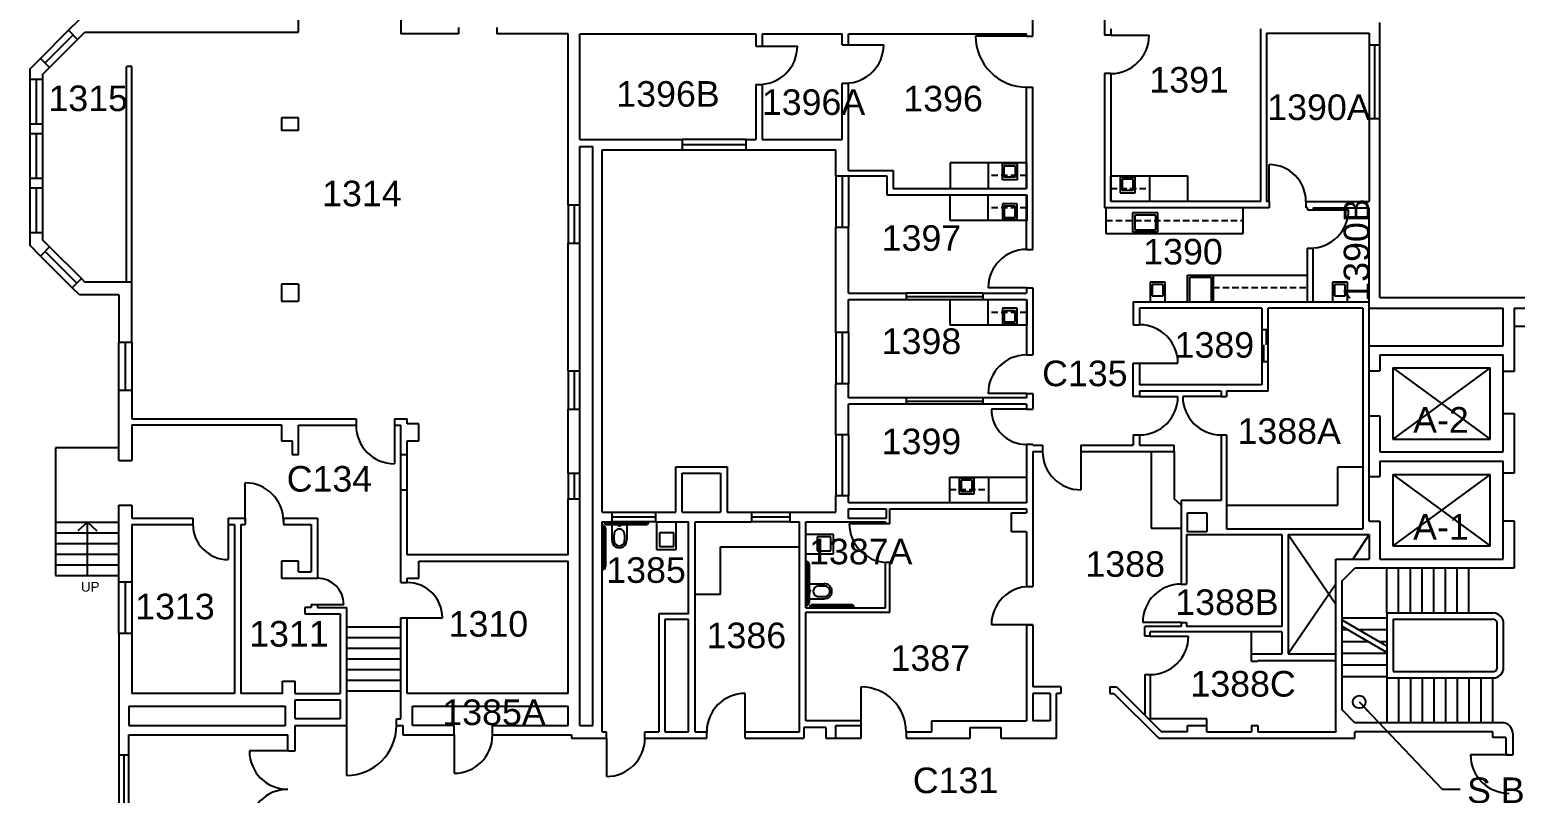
# Model space of a CAD drawing. Header units: inches. Extents: x -84 to 5907, y -479 to 3000.
# Drawn here: x -84 to 1310, y 443 to 1160 of the extents above; entities that cross this region are included whole.
import ezdxf

# ---------------------------------------------------------------- set-up
doc = ezdxf.new("R2010")
doc.units = ezdxf.units.IN
doc.header["$LTSCALE"] = 48
doc.header["$MEASUREMENT"] = 0
doc.linetypes.add('HIDDEN2', pattern=[0.1875, 0.125, -0.0625])
doc.layers.get('0').update_dxf_attribs({"linetype": 'CONTINUOUS'})
for name, color, linetype in [('A-ANNO-RNUM', 4, 'CONTINUOUS'), ('A-ANNO-TEXT', 4, 'CONTINUOUS'), ('A-ANNO-TEXT-STAIR', 4, 'CONTINUOUS'), ('A-DOOR', 2, 'CONTINUOUS'), ('A-FLOR-CASE', 3, 'CONTINUOUS'), ('A-FLOR-CASE-UPPR', 3, 'HIDDEN2'), ('A-FLOR-EVTR', 2, 'CONTINUOUS'), ('A-FLOR-PFIX', 2, 'CONTINUOUS'), ('A-FLOR-STRS', 2, 'CONTINUOUS'), ('A-GLAZ', 2, 'CONTINUOUS'), ('A-GLAZ-SILL', 1, 'CONTINUOUS'), ('A-SHAFT', 8, 'CONTINUOUS'), ('A-WALL-FULL', 6, 'CONTINUOUS')]:
    doc.layers.add(name, color=color, linetype=linetype)
doc.styles.add('ARIAL', font='arial.ttf')
doc.styles.get("Standard").update_dxf_attribs({"font": 'SIMPLEX'})
doc.dimstyles.new('DIM1-4', dxfattribs={"dimscale": 48, "dimtxt": 0.09375, "dimasz": 0.125, "dimexe": 0.125, "dimexo": 0.09375, "dimgap": 0.046875, "dimtad": 1, "dimdec": 4, "dimzin": 7, "dimdsep": 46, "dimlunit": 4, "dimtxsty": 'Standard', "dimblk": 'TICK', "dimcen": 2.25, "dimdle": 1.5, "dimadec": 0, "dimazin": 0, "dimtfac": 1, "dimtdec": 4, "dimtix": 1, "dimtofl": 0, "dimtmove": 2, "dimatfit": 3, "dimldrblk": 'TICK', "dimfxl": 1, "dimtolj": 1, "dimtzin": 0, "dimarcsym": 0})

# ---------------------------------------------------------------- blocks, each defined once
blk = doc.blocks.new('TICK')
at = {"linetype": 'Continuous'}
blk.add_line((0.99, 0), (-0.99, 0), dxfattribs=at)
at = {"color": 11}
blk.add_line((-0.22, -0.22), (0.22, 0.22), dxfattribs=at)

msp = doc.modelspace()

# ---------------------------------------------------------------- linework, layer by layer
at = {"layer": 'A-ANNO-TEXT'}
for p, q in [((-29.6, 697.6), (-38.6, 689.6)), ((-29.6, 697.6), (-20.6, 689.6)), ((-29.6, 647.6), (-29.6, 697.6)), ((1189.4, 581.5), (1147.4, 605.8)), ((1189.4, 575.5), (1147.4, 599.8))]:
    msp.add_line(p, q, dxfattribs=at)
at = {"layer": 'A-DOOR'}
for p, q in [((600.4, 1144.4), (636.4, 1144.4)), ((681.4, 1145.6), (717.4, 1145.6)), ((851.4, 1153.8), (803.6, 1153.8)), ((930.4, 1154.6), (966.4, 1154.6)), ((1078.9, 998.6), (1078.9, 1033.3)), ((1117.5, 990.8), (1153.5, 990.8)), ((851.4, 917.6), (815.4, 917.6)), ((957.4, 846.9), (993.4, 846.9)), ((851.4, 818.6), (815.4, 818.6)), ((957.4, 815.6), (993.4, 815.6)), ((1033.9, 815.6), (997.9, 815.6)), ((851.4, 803.6), (818.4, 803.6)), ((258.4, 788.6), (258.4, 752.6)), ((902.4, 764.1), (902.4, 728.1)), ((118.4, 698.6), (118.4, 734.6)), ((102.4, 695.6), (102.4, 662.6)), ((721.1, 696.1), (685.1, 696.1)), ((186.4, 620.6), (210.9, 620.6)), ((270.4, 608.1), (303.4, 608.1)), ((854.4, 601.4), (818.4, 601.4)), ((996.4, 603.7), (960.4, 603.7)), ((967.3, 590.7), (1003.3, 590.7)), ((587.4, 501.1), (587.4, 537.1)), ((696.4, 501.1), (696.4, 543.1)), ((213.4, 507.1), (213.4, 460.1)), ((314.4, 498.1), (314.4, 462.1)), ((457.4, 495.1), (457.4, 459.1)), ((158.4, 483.1), (122.4, 483.1)), ((1304.1, 479.6), (1267.9, 479.6))]:
    msp.add_line(p, q, dxfattribs=at)
for centre, radius, start, end in [((600.4, 1144.4), 36, 270, 0), ((681.4, 1145.6), 36, 270, 0), ((851.6, 1153.8), 48, 180, 270.2267), ((930.4, 1154.6), 36, 270, 0), ((1078.9, 998.6), 34.6, 0, 90), ((1117.5, 990.8), 36, 270, 0), ((851.4, 917.6), 36, 90, 180), ((957.4, 846.9), 36, 0, 90), ((851.4, 818.6), 36, 90, 180), ((957.4, 815.6), 36, 270, 0), ((1033.9, 815.6), 36, 180, 270), ((851.4, 803.6), 33, 180, 270), ((258.4, 788.6), 36, 180, 270), ((902.4, 764.1), 36, 180, 270), ((118.4, 698.6), 36, 0, 90), ((102.4, 695.6), 33, 180, 270), ((721.5, 696.3), 36.4, 180.2483, 266.2378), ((186.4, 620.6), 24.5, 0, 90), ((270.4, 608.1), 33, 0, 90), ((854.4, 601.4), 36, 90, 180), ((996.4, 603.7), 36, 90, 180), ((967.3, 590.7), 36, 270, 0), ((587.4, 501.1), 36, 90, 180), ((696.4, 501.1), 42, 0, 90), ((213.4, 507.1), 47, 270, 0), ((314.4, 498.1), 36, 270, 0), ((457.4, 495.1), 36, 270, 0), ((158.4, 483.1), 36, 180, 270), ((1304.1, 479.6), 36.3, 180, 270), ((158.4, 411.1), 36, 90, 180)]:
    msp.add_arc(centre, radius, start, end, dxfattribs=at)
at = {"layer": 'A-FLOR-CASE'}
for p, q in [((851.5, 1034.8), (779.6, 1034.8)), ((779.6, 1034.8), (779.6, 1010.7)), ((815.4, 1034.8), (815.4, 1010.7)), ((930.4, 1022.6), (1002.4, 1022.6)), ((966.6, 1022.6), (966.6, 998.6)), ((1002.4, 1022.6), (1002.4, 998.6)), ((779.6, 980.6), (779.6, 1004.7)), ((815.4, 980.6), (815.4, 1004.7)), ((925.9, 992.6), (925.9, 968.6)), ((1054.5, 968.6), (1054.5, 992.5)), ((851.5, 980.6), (779.6, 980.6)), ((925.9, 968.6), (1054.5, 968.6)), ((1002.4, 929.6), (1114.8, 929.6)), ((1002.4, 904.6), (1002.4, 929.6)), ((1004.4, 927.6), (1024.4, 927.6)), ((1004.4, 904.6), (1004.4, 927.6)), ((1024.4, 927.6), (1024.4, 904.6)), ((1026.4, 929.6), (1026.4, 904.6)), ((779.6, 882.6), (779.6, 906.7)), ((815.4, 882.6), (815.4, 906.7)), ((851.5, 882.6), (779.6, 882.6)), ((1308.9, 881.6), (1344.4, 881.6)), ((968.4, 764.1), (968.4, 692.1)), ((989.7, 764.1), (989.7, 719.6)), ((779.4, 740.1), (851.4, 740.1)), ((779.4, 716.1), (779.4, 740.1)), ((815.6, 740.1), (815.6, 716)), ((1143.4, 749.6), (1166.9, 749.6)), ((1143.4, 713.6), (1143.4, 749.6)), ((996.4, 713.6), (989.7, 719.6)), ((1038.9, 713.6), (1143.4, 713.6)), ((968.4, 692.1), (996.4, 692.1)), ((564.4, 630.3), (564.4, 674.6)), ((564.4, 674.6), (638.4, 674.6)), ((540.3, 630.3), (564.4, 630.3))]:
    msp.add_line(p, q, dxfattribs=at)
at = {"layer": 'A-FLOR-CASE-UPPR'}
for p, q in [((851.5, 1023), (815.4, 1023)), ((930.4, 1010.8), (966.6, 1010.8)), ((851.5, 992.5), (815.4, 992.5)), ((926.1, 980.8), (1054.5, 980.8)), ((1026.4, 917.9), (1114.7, 917.9)), ((851.5, 894.4), (815.4, 894.4)), ((779.4, 728.3), (815.6, 728.3))]:
    msp.add_line(p, q, dxfattribs=at)
at = {"layer": 'A-FLOR-EVTR'}
for p, q in [((1286.4, 842.6), (1194.9, 775.6)), ((1194.9, 842.6), (1286.4, 775.6)), ((1194.9, 842.6), (1194.9, 775.6)), ((1194.9, 842.6), (1286.4, 842.6)), ((1286.4, 775.6), (1286.4, 842.6)), ((1194.9, 775.6), (1286.4, 775.6)), ((1194.9, 742.6), (1286.4, 742.6)), ((1194.9, 742.6), (1194.9, 675.6)), ((1194.9, 742.6), (1286.4, 675.6)), ((1286.4, 742.6), (1194.9, 675.6)), ((1286.4, 675.6), (1286.4, 742.6)), ((1194.9, 675.6), (1286.4, 675.6))]:
    msp.add_line(p, q, dxfattribs=at)
at = {"layer": 'A-FLOR-PFIX'}
for p, q in [((828.7, 1018.9), (828.7, 1033.9)), ((842.7, 1033.9), (828.7, 1033.9)), ((830.5, 1021.4), (830.5, 1031.9)), ((830.5, 1031.9), (840.7, 1031.9)), ((840.7, 1031.9), (840.7, 1021.4)), ((842.7, 1033.9), (842.7, 1018.9)), ((851.5, 1010.8), (851.5, 1034.8)), ((842.7, 1018.9), (828.7, 1018.9)), ((840.7, 1021.4), (830.5, 1021.4)), ((930.4, 998.6), (930.4, 1022.6)), ((939.2, 1021.7), (939.2, 1006.7)), ((939.2, 1021.7), (953.2, 1021.7)), ((941.2, 1019.6), (941.2, 1009.1)), ((951.4, 1019.6), (941.2, 1019.6)), ((951.4, 1009.1), (951.4, 1019.6)), ((953.2, 1006.7), (953.2, 1021.7)), ((851.5, 1004.7), (851.5, 980.6)), ((939.2, 1006.7), (953.2, 1006.7)), ((941.2, 1009.1), (951.4, 1009.1)), ((828.7, 996.5), (828.7, 981.6)), ((842.7, 996.5), (828.7, 996.5)), ((830.5, 994.1), (830.5, 983.6)), ((840.7, 994.1), (830.5, 994.1)), ((840.7, 983.6), (840.7, 994.1)), ((842.7, 981.6), (842.7, 996.5)), ((842.7, 981.6), (828.7, 981.6)), ((830.5, 983.6), (840.7, 983.6)), ((974.5, 987.9), (950.8, 987.9)), ((950.8, 987.9), (950.8, 970.1)), ((952.8, 985.9), (952.8, 972.1)), ((972.5, 985.9), (952.8, 985.9)), ((972.5, 972.1), (972.5, 985.9)), ((974.5, 970.1), (974.5, 987.9)), ((950.8, 970.1), (974.5, 970.1)), ((952.8, 972.1), (972.5, 972.1)), ((981.4, 923), (967.4, 923)), ((967.4, 923), (967.4, 904.6)), ((979.4, 920.6), (969.2, 920.6)), ((969.2, 920.6), (969.2, 910.1)), ((979.4, 910.1), (979.4, 920.6)), ((981.4, 904.6), (981.4, 923)), ((1152.4, 923), (1138.4, 923)), ((1138.4, 923), (1138.4, 904.6)), ((1150.4, 920.6), (1140.2, 920.6)), ((1140.2, 920.6), (1140.2, 910.1)), ((1150.4, 910.1), (1150.4, 920.6)), ((1152.4, 904.6), (1152.4, 923)), ((851.5, 906.6), (851.5, 882.6)), ((969.2, 910.1), (979.4, 910.1)), ((1140.2, 910.1), (1150.4, 910.1)), ((828.7, 898.5), (828.7, 883.5)), ((842.7, 898.5), (828.7, 898.5)), ((830.5, 896.1), (830.5, 885.6)), ((840.7, 896.1), (830.5, 896.1)), ((840.7, 885.6), (840.7, 896.1)), ((842.7, 883.5), (842.7, 898.5)), ((842.7, 883.5), (828.7, 883.5)), ((830.5, 885.6), (840.7, 885.6)), ((788.3, 739.2), (788.3, 724.2)), ((788.3, 739.2), (802.3, 739.2)), ((802.3, 724.2), (802.3, 739.2)), ((851.4, 740.1), (851.4, 716)), ((790.2, 737.1), (790.2, 726.6)), ((800.4, 737.1), (790.2, 737.1)), ((790.2, 726.6), (800.4, 726.6)), ((800.4, 726.6), (800.4, 737.1)), ((788.3, 724.2), (802.3, 724.2)), ((462.4, 698.1), (462.4, 681.1)), ((476.3, 698.1), (476.3, 681.1)), ((504.4, 697.5), (504.4, 672.1)), ((522.7, 672.1), (522.7, 697.8)), ((454.9, 692.3), (454.9, 656.1)), ((456.4, 692.3), (456.4, 656.1)), ((494.6, 696.7), (458.4, 696.7)), ((494.6, 695.2), (458.4, 695.2)), ((464.4, 685.9), (464.4, 680.7)), ((474.3, 685.9), (474.3, 680.7)), ((520.6, 687.6), (507.1, 687.6)), ((507.1, 687.6), (507.1, 674.8)), ((520.6, 674.8), (520.6, 687.6)), ((670.4, 686.2), (644.7, 686.2)), ((654.9, 684.1), (654.9, 670.7)), ((667.7, 684.1), (654.9, 684.1)), ((667.7, 670.7), (667.7, 684.1)), ((670.4, 668), (670.4, 686.2)), ((504.4, 672.1), (522.7, 672.1)), ((507.1, 674.8), (520.6, 674.8)), ((654.9, 670.7), (667.7, 670.7)), ((645, 668), (670.4, 668)), ((645.9, 658.6), (645.9, 622.4)), ((647.4, 658.6), (647.4, 622.4)), ((644.4, 639.9), (661.4, 639.9)), ((656.6, 637.9), (661.8, 637.9)), ((656.6, 627.9), (661.8, 627.9)), ((644.4, 625.9), (661.4, 625.9)), ((650.3, 620.4), (686.5, 620.4)), ((650.3, 618.9), (686.5, 618.9))]:
    msp.add_line(p, q, dxfattribs=at)
for centre in [(469.5, 695.3), (647.2, 633)]:
    msp.add_circle(centre, 1.22, dxfattribs=at)
for centre, radius, start, end in [((458.3, 698.2), 2.99, 179.8968, 273.439), ((458.3, 698.2), 1.49, 179.8968, 273.439), ((494.1, 698.2), 2.99, 271.1468, 0.0115), ((494.1, 698.2), 1.49, 271.1468, 0.0115), ((453.4, 691.8), 2.99, 1.1468, 90.0115), ((453.4, 691.8), 1.49, 1.1468, 90.0115), ((469.4, 686.2), 4.98, 90, 183.5412), ((469.4, 686.2), 4.98, 356.4588, 90), ((469.4, 680.6), 6.98, 176.4588, 3.5412), ((469.4, 680.6), 4.98, 176.4588, 3.5412), ((453.4, 656), 2.99, 269.8968, 3.439), ((453.4, 656), 1.49, 269.8968, 3.439), ((644.4, 658.2), 2.99, 1.1468, 90.0115), ((644.4, 658.2), 1.49, 1.1468, 90.0115), ((656.3, 632.9), 4.98, 86.4588, 273.5412), ((661.9, 632.9), 6.98, 0, 93.5412), ((661.9, 632.9), 6.98, 266.4588, 360), ((661.9, 632.9), 4.98, 0, 93.5412), ((661.9, 632.9), 4.98, 266.4588, 360), ((644.4, 622.4), 2.99, 269.8968, 3.439), ((644.4, 622.4), 1.49, 269.8968, 3.439), ((650.8, 617.4), 2.99, 91.1468, 180.0115), ((650.8, 617.4), 1.49, 91.1468, 180.0115), ((686.6, 617.4), 2.99, 359.8968, 93.439), ((686.6, 617.4), 1.49, 359.8968, 93.439)]:
    msp.add_arc(centre, radius, start, end, dxfattribs=at)
at = {"layer": 'A-FLOR-STRS'}
for p, q in [((-59.6, 767.6), (-59.6, 647.6)), ((0, 767.6), (-59.6, 767.6)), ((-59.6, 697.6), (0, 697.6)), ((-59.6, 687.6), (0, 687.6)), ((-59.6, 677.6), (0, 677.6)), ((-59.6, 667.6), (0, 667.6)), ((-59.6, 657.6), (0, 657.6)), ((-59.6, 647.6), (0, 647.6)), ((1189.4, 612.6), (1189.4, 654.6)), ((1200.4, 612.6), (1200.4, 654.6)), ((1211.4, 612.6), (1211.4, 654.6)), ((1222.4, 612.6), (1222.4, 654.6)), ((1233.4, 612.6), (1233.4, 654.6)), ((1244.4, 612.6), (1244.4, 654.6)), ((1255.4, 612.6), (1255.4, 654.6)), ((1266.4, 612.6), (1266.4, 654.6)), ((213.4, 599.6), (264.4, 599.6)), ((1189.4, 607.6), (1147.4, 607.6)), ((213.4, 589.6), (264.4, 589.6)), ((1152.8, 596.6), (1147.4, 596.6)), ((1171.9, 585.6), (1147.4, 585.6)), ((1189.4, 596.6), (1163.2, 596.6)), ((1189.4, 585.6), (1182.3, 585.6)), ((213.4, 579.6), (264.4, 579.6)), ((1189.4, 574.6), (1147.4, 574.6)), ((213.4, 569.6), (264.4, 569.6)), ((213.4, 559.6), (264.4, 559.6)), ((1189.4, 563.6), (1147.4, 563.6)), ((213.4, 549.6), (264.4, 549.6)), ((1189.4, 552.6), (1147.4, 552.6)), ((1189.4, 551.6), (1189.4, 509.6)), ((1200.4, 551.6), (1200.4, 509.6)), ((1211.4, 551.6), (1211.4, 509.6)), ((1222.4, 551.6), (1222.4, 509.6)), ((1233.4, 551.6), (1233.4, 509.6)), ((1244.4, 551.6), (1244.4, 509.6)), ((1255.4, 551.6), (1255.4, 509.6)), ((1266.4, 551.6), (1266.4, 509.6)), ((1277.4, 551.6), (1277.4, 509.6)), ((1288.4, 551.6), (1288.4, 509.6)), ((213.4, 539.6), (264.4, 539.6))]:
    msp.add_line(p, q, dxfattribs=at)
at = {"layer": 'A-GLAZ'}
for p, q in [((-42.9, 1154.9), (-69.3, 1128.6)), ((1177.9, 1145.6), (1177.9, 1076.6)), ((-77.7, 1113.1), (-77.7, 1071.1)), ((-77.7, 1062.1), (-77.7, 1020.1)), ((528.4, 1051.9), (588.4, 1051.9)), ((678.4, 1022.6), (678.4, 974.6)), ((-77.7, 1011.1), (-77.7, 969.1)), ((426.9, 995.6), (426.9, 959.6)), ((-69.2, 951.7), (-39.4, 921.9)), ((738.4, 909.6), (810.4, 909.6)), ((1076.2, 878.5), (1076.2, 864)), ((6, 866.6), (6, 821.6)), ((678.4, 875.6), (678.4, 827.6)), ((1074.1, 848.6), (1074.1, 864)), ((426.9, 839.6), (426.9, 803.6)), ((738.4, 811.4), (810.4, 811.4)), ((678.4, 779.6), (678.4, 722.6)), ((426.9, 743.6), (426.9, 719.6)), ((462.4, 702.6), (503.4, 702.6)), ((593.4, 702.6), (629.4, 702.6)), ((6, 641.6), (6, 593.6)), ((4.5, 479), (4.5, 407))]:
    msp.add_line(p, q, dxfattribs=at)
at = {"layer": 'A-GLAZ-SILL'}
for p, q in [((-73.5, 1132.8), (-47.2, 1159.2)), ((-38.7, 1150.7), (-65, 1124.4)), ((1172.9, 1145.6), (1172.9, 1076.6)), ((1182.9, 1076.6), (1182.9, 1145.6)), ((-83.7, 1113.1), (-83.7, 1071.1)), ((-71.7, 1113.1), (-71.7, 1071.1)), ((-83.7, 1062.1), (-83.7, 1020.1)), ((-71.7, 1062.1), (-71.7, 1020.1)), ((588.4, 1056.6), (528.4, 1056.6)), ((528.4, 1047.1), (588.4, 1047.1)), ((672.4, 1022.6), (672.4, 974.6)), ((684.4, 1022.6), (684.4, 974.6)), ((-83.7, 1011.1), (-83.7, 969.1)), ((-71.7, 1011.1), (-71.7, 969.1)), ((421.4, 995.6), (421.4, 959.6)), ((432.4, 959.6), (432.4, 995.6)), ((-65, 955.9), (-35.2, 926.2)), ((-73.4, 947.4), (-43.7, 917.7)), ((810.4, 912.6), (738.4, 912.6)), ((738.4, 906.6), (810.4, 906.6)), ((1072.1, 878.5), (1072.1, 848.6)), ((1078.1, 848.6), (1078.1, 878.5)), ((0, 821.6), (0, 866.6)), ((12, 866.6), (12, 821.6)), ((672.4, 875.6), (672.4, 827.6)), ((684.4, 875.6), (684.4, 827.6)), ((421.4, 839.6), (421.4, 803.6)), ((432.4, 803.6), (432.4, 839.6)), ((810.4, 814.4), (738.4, 814.4)), ((810.4, 808.4), (738.4, 808.4)), ((672.4, 779.6), (672.4, 722.6)), ((684.4, 779.6), (684.4, 722.6)), ((421.4, 743.6), (421.4, 719.6)), ((432.4, 719.6), (432.4, 743.6)), ((462.4, 707.1), (503.4, 707.1)), ((503.4, 698.1), (462.4, 698.1)), ((593.4, 707.1), (629.4, 707.1)), ((629.4, 698.1), (593.4, 698.1)), ((0, 593.6), (0, 641.6)), ((12, 641.6), (12, 593.6)), ((0, 479), (0, 407)), ((9, 479), (9, 407))]:
    msp.add_line(p, q, dxfattribs=at)
at = {"layer": 'A-SHAFT'}
for p, q in [((1096.9, 686.1), (1141.4, 620.8)), ((1172.9, 686.1), (1157.3, 663.1)), ((1141.4, 639.7), (1096.9, 574.1))]:
    msp.add_line(p, q, dxfattribs=at)
at = {"layer": 'A-WALL-FULL'}
for p, q in [((168.4, 1157.3), (168.4, 1210.3)), ((857.4, 1153.8), (857.4, 1184.8)), ((264.4, 1175.1), (264.4, 1155.8)), ((924.4, 1172.6), (924.4, 1154.6)), ((-47.2, 1159.2), (-37, 1169.3)), ((-47.2, 1159.2), (-38.7, 1150.7)), ((-38.7, 1150.7), (-32, 1157.3)), ((-32, 1157.3), (168.4, 1157.3)), ((318.4, 1161.8), (318.4, 1155.8)), ((354.4, 1161.8), (354.4, 1155.8)), ((930.4, 1160.6), (930.4, 1154.6)), ((1071.3, 998.6), (1071.3, 1160.6)), ((1076.4, 1156.6), (1076.4, 998.6)), ((1076.4, 1156.6), (1172.9, 1156.6)), ((1172.9, 1156.6), (1172.9, 1145.6)), ((1182.9, 1145.6), (1182.9, 1166.6)), ((318.4, 1155.8), (264.4, 1155.8)), ((421.4, 1155.8), (354.4, 1155.8)), ((421.4, 995.6), (421.4, 1155.8)), ((432.4, 1056.6), (432.4, 1155.8)), ((432.4, 1155.8), (597.4, 1155.8)), ((597.4, 1155.8), (597.4, 1144.4)), ((597.4, 1144.4), (603.4, 1144.4)), ((603.4, 1155.8), (603.4, 1144.4)), ((603.4, 1155.8), (678.4, 1155.8)), ((678.4, 1145.6), (678.4, 1155.8)), ((678.4, 1145.6), (684.4, 1145.6)), ((684.4, 1145.6), (684.4, 1155.8)), ((684.4, 1155.8), (851.4, 1155.8)), ((851.4, 1153.8), (851.4, 1155.8)), ((851.4, 1153.8), (857.4, 1153.8)), ((930.4, 1154.6), (924.4, 1154.6)), ((1172.9, 1145.6), (1182.9, 1145.6)), ((-83.7, 1122.7), (-73.5, 1132.8)), ((-73.5, 1132.8), (-65, 1124.4)), ((-83.7, 1122.7), (-83.7, 1113.1)), ((-71.7, 1117.7), (-65, 1124.4)), ((-71.7, 1117.7), (-71.7, 1113.1)), ((7, 923), (7, 1125.1)), ((12, 1125.1), (7.4, 1125.1)), ((12, 866.6), (12, 1125.1)), ((924.4, 1118.6), (924.4, 992.6)), ((930.4, 1118.6), (924.4, 1118.6)), ((930.4, 1118.6), (930.4, 998.6)), ((-71.7, 1113.1), (-83.7, 1113.1)), ((597.4, 1108.4), (603.4, 1108.4)), ((597.4, 1108.4), (597.4, 1056.6)), ((603.4, 1108.4), (603.4, 1056.6)), ((678.4, 1109.6), (684.4, 1109.6)), ((678.4, 1056.6), (678.4, 1109.6)), ((684.4, 1027.8), (684.4, 1109.6)), ((851.4, 1010.7), (851.4, 1105.8)), ((851.4, 1105.8), (857.4, 1105.8)), ((857.4, 953.6), (857.4, 1105.8)), ((152.4, 1077.1), (152.4, 1065.1)), ((168.4, 1077.1), (152.4, 1077.1)), ((168.4, 1065.1), (168.4, 1077.1)), ((1172.9, 1076.6), (1172.9, 998.6)), ((1172.9, 1076.6), (1182.9, 1076.6)), ((1182.9, 908.6), (1182.9, 1076.6)), ((-83.7, 1071.1), (-83.7, 1062.1)), ((-71.7, 1071.1), (-83.7, 1071.1)), ((-71.7, 1062.1), (-83.7, 1062.1)), ((-71.7, 1071.1), (-71.7, 1062.1)), ((168.4, 1065.1), (152.4, 1065.1)), ((432.4, 1056.6), (528.4, 1056.6)), ((432.4, 995.6), (432.4, 1050.1)), ((432.4, 1050.1), (444.4, 1050.1)), ((444.4, 507.1), (444.4, 1050.1)), ((453.4, 707.1), (453.4, 1047.1)), ((453.4, 1047.1), (528.4, 1047.1)), ((528.4, 1056.6), (528.4, 1047.1)), ((588.4, 1056.6), (597.4, 1056.6)), ((588.4, 1047.1), (588.4, 1056.6)), ((588.4, 1047.1), (672.4, 1047.1)), ((603.4, 1056.6), (678.4, 1056.6)), ((672.4, 1022.6), (672.4, 1047.1)), ((-83.7, 1020.1), (-83.7, 1011.1)), ((-71.7, 1020.1), (-83.7, 1020.1)), ((-71.7, 1020.1), (-71.7, 1011.1)), ((672.4, 1022.6), (684.4, 1022.6)), ((684.4, 1027.8), (726.4, 1027.8)), ((684.4, 1022.8), (720.4, 1022.8)), ((720.4, 1022.8), (720.4, 1004.7)), ((726.4, 1027.8), (726.4, 1010.7)), ((-71.7, 1011.1), (-83.7, 1011.1)), ((720.4, 1004.7), (851.4, 1004.7)), ((726.4, 1010.7), (851.4, 1010.7)), ((851.4, 953.6), (851.4, 1004.7)), ((421.4, 995.6), (432.4, 995.6)), ((1044.2, 992.6), (924.4, 992.6)), ((1071.3, 998.6), (930.4, 998.6)), ((1078.9, 992.6), (1044.3, 992.6)), ((1078.9, 998.6), (1076.4, 998.6)), ((1078.9, 998.6), (1078.9, 992.6)), ((1113.5, 998.6), (1172.9, 998.6)), ((1113.5, 998.6), (1113.5, 992.6)), ((1114.8, 992.6), (1113.6, 992.6)), ((1114.8, 992.6), (1114.8, 990.8)), ((1114.8, 990.8), (1120.2, 990.8)), ((1120.2, 992.6), (1172.9, 992.6)), ((1120.2, 992.6), (1120.2, 990.8)), ((1172.9, 698.6), (1172.9, 992.6)), ((-83.7, 969.1), (-83.7, 957.7)), ((-71.7, 969.1), (-83.7, 969.1)), ((-71.6, 969.1), (-71.6, 962.6)), ((-65, 955.9), (-71.6, 962.6)), ((672.4, 875.6), (672.4, 974.6)), ((672.4, 974.6), (684.4, 974.6)), ((684.4, 912.6), (684.4, 974.6)), ((-73.4, 947.4), (-83.6, 957.6)), ((-65, 955.9), (-73.4, 947.4)), ((421.4, 839.6), (421.4, 959.6)), ((421.4, 959.6), (432.4, 959.6)), ((432.4, 839.6), (432.4, 959.6)), ((851.4, 953.6), (857.4, 953.6)), ((1114.7, 954.8), (1120.3, 954.8)), ((1114.7, 954.8), (1114.7, 904.6)), ((1120.3, 904.6), (1120.3, 954.8)), ((-35.2, 926.2), (-43.7, 917.7)), ((-32, 923), (-35.2, 926.2)), ((12, 923), (-32, 923)), ((152.4, 921.1), (152.4, 905.1)), ((168.4, 921.1), (152.4, 921.1)), ((168.4, 921.1), (168.4, 905.1)), ((-37, 911), (-43.7, 917.7)), ((0, 911), (-37, 911)), ((0, 911), (0, 866.6)), ((684.4, 912.6), (738.4, 912.6)), ((684.4, 875.6), (684.4, 906.6)), ((684.4, 906.6), (738.4, 906.6)), ((738.4, 912.6), (738.4, 906.6)), ((810.4, 912.6), (851.4, 912.6)), ((810.4, 912.6), (810.4, 906.6)), ((810.4, 906.6), (851.4, 906.6)), ((851.4, 917.6), (851.4, 912.6)), ((851.4, 917.6), (857.4, 917.6)), ((851.4, 906.6), (851.4, 854.6)), ((857.4, 917.6), (857.4, 854.6)), ((1182.9, 908.6), (1371.9, 908.6)), ((152.4, 905.1), (168.4, 905.1)), ((951.4, 904.6), (951.4, 882.9)), ((951.4, 904.6), (1172.9, 904.6)), ((1072.1, 898.6), (957.4, 898.6)), ((957.4, 898.6), (957.4, 882.9)), ((1072.1, 898.6), (1072.1, 878.5)), ((1078.1, 878.5), (1078.1, 898.6)), ((1166.9, 898.6), (1078.1, 898.6)), ((1114.7, 904.6), (1120.3, 904.6)), ((1166.9, 898.6), (1166.9, 691.6)), ((1172.9, 898.6), (1298.4, 898.6)), ((1298.4, 863.1), (1298.4, 898.6)), ((1308.9, 898.6), (1371.9, 898.6)), ((1308.9, 898.6), (1308.9, 839.1)), ((951.4, 882.9), (957.4, 882.9)), ((1072.1, 878.5), (1078.1, 878.5)), ((0, 866.6), (12, 866.6)), ((684.4, 875.6), (672.4, 875.6)), ((851.4, 854.6), (857.4, 854.6)), ((1172.9, 863.1), (1298.4, 863.1)), ((1182.9, 854.6), (1298.4, 854.6)), ((1182.9, 854.6), (1182.9, 839.6)), ((1298.4, 763.6), (1298.4, 854.6)), ((421.4, 839.6), (432.4, 839.6)), ((951.4, 846.9), (957.4, 846.9)), ((951.4, 815.6), (951.4, 846.9)), ((957.4, 846.9), (957.4, 830.7)), ((1072.1, 848.6), (1072.1, 826.6)), ((1072.1, 848.6), (1078.1, 848.6)), ((1078.1, 820.6), (1078.1, 848.6)), ((1172.9, 839.6), (1182.9, 839.6)), ((1308.9, 839.1), (1298.4, 839.1)), ((672.4, 779.6), (672.4, 827.6)), ((684.4, 827.6), (672.4, 827.6)), ((684.4, 814.4), (684.4, 827.6)), ((957.4, 830.6), (957.4, 826.6)), ((1072.1, 826.6), (957.4, 826.6)), ((0, 755.6), (0, 821.6)), ((0, 821.6), (12, 821.6)), ((12, 821.6), (12, 794.6)), ((738.4, 814.4), (684.4, 814.4)), ((738.4, 808.4), (684.4, 808.4)), ((684.4, 779.6), (684.4, 808.4)), ((738.4, 814.4), (738.4, 808.4)), ((810.4, 814.4), (810.4, 808.4)), ((851.4, 814.4), (810.4, 814.4)), ((851.4, 808.4), (810.4, 808.4)), ((851.4, 818.6), (851.4, 814.4)), ((851.4, 818.6), (857.4, 818.6)), ((851.4, 808.4), (851.4, 803.6)), ((857.4, 818.6), (857.4, 803.6)), ((957.4, 815.6), (951.4, 815.6)), ((957.4, 820.6), (957.4, 815.6)), ((1033.9, 820.6), (957.4, 820.6)), ((1033.9, 820.6), (1033.9, 815.6)), ((1033.9, 815.6), (1038.9, 815.6)), ((1038.9, 820.6), (1038.9, 815.6)), ((1078.1, 820.6), (1038.9, 820.6)), ((12, 794.6), (222.4, 794.6)), ((222.4, 794.6), (222.4, 788.6)), ((258.4, 794.6), (270.4, 794.6)), ((258.4, 794.6), (258.4, 788.6)), ((270.4, 790.1), (270.4, 794.6)), ((421.4, 743.6), (421.4, 803.6)), ((421.4, 803.6), (432.4, 803.6)), ((432.4, 743.6), (432.4, 803.6)), ((851.4, 803.6), (857.4, 803.6)), ((1172.9, 797.6), (1182.9, 797.6)), ((1182.9, 797.6), (1182.9, 763.6)), ((1298.4, 799.6), (1308.9, 799.6)), ((1308.9, 799.6), (1308.9, 743.6)), ((12, 789.1), (12, 755.6)), ((12, 789.1), (152.4, 789.1)), ((152.4, 789.1), (152.4, 774.1)), ((168.4, 761.1), (168.4, 788.6)), ((168.4, 788.6), (222.4, 788.6)), ((258.4, 788.6), (264.4, 788.6)), ((264.4, 641.1), (264.4, 788.6)), ((281.4, 790.1), (270.4, 790.1)), ((281.4, 774.1), (281.4, 790.1)), ((152.4, 774.1), (162.4, 774.1)), ((162.4, 774.1), (162.4, 761.1)), ((270.4, 667.1), (270.4, 774.1)), ((270.4, 774.1), (281.4, 774.1)), ((684.4, 779.6), (672.4, 779.6)), ((857.4, 770.6), (851.4, 770.6)), ((851.4, 770.6), (851.4, 716.1)), ((857.4, 770.6), (857.4, 770.1)), ((857.4, 770.1), (866.4, 770.1)), ((866.4, 770.1), (866.4, 764.1)), ((902.4, 770.1), (902.4, 764.1)), ((902.4, 770.1), (951.4, 770.1)), ((951.4, 779.6), (951.4, 770.1)), ((951.4, 779.6), (957.4, 779.6)), ((957.4, 779.6), (957.4, 770.1)), ((957.4, 770.1), (989.7, 770.1)), ((989.7, 764.1), (989.7, 770.1)), ((1033.9, 779.6), (1038.9, 779.6)), ((1033.9, 779.6), (1033.9, 718.1)), ((1038.9, 779.6), (1038.9, 691.6)), ((0, 755.6), (12, 755.6)), ((162.4, 761.1), (168.4, 761.1)), ((264.4, 761.1), (270.4, 761.1)), ((857.4, 764.1), (857.4, 637.5)), ((857.4, 764.1), (866.4, 764.1)), ((902.4, 764.1), (989.7, 764.1)), ((1182.9, 763.6), (1298.4, 763.6)), ((1182.9, 755.1), (1182.9, 740.6)), ((1182.9, 755.1), (1298.4, 755.1)), ((1298.4, 663.1), (1298.4, 755.1)), ((421.4, 743.6), (432.4, 743.6)), ((522.4, 749.6), (570.4, 749.6)), ((522.4, 707.1), (522.4, 749.6)), ((528.4, 743.6), (564.4, 743.6)), ((528.4, 707.1), (528.4, 743.6)), ((564.4, 743.6), (564.4, 707.1)), ((570.4, 749.6), (570.4, 707.1)), ((1172.9, 740.6), (1182.9, 740.6)), ((1308.9, 743.6), (1298.4, 743.6)), ((264.4, 728.1), (270.4, 728.1)), ((0, 641.6), (0, 713.6)), ((0, 713.6), (12, 713.6)), ((12, 713.6), (12, 701.6)), ((421.4, 667.1), (421.4, 719.6)), ((421.4, 719.6), (432.4, 719.6)), ((432.4, 507.1), (432.4, 719.6)), ((672.4, 722.6), (684.4, 722.6)), ((672.4, 707.1), (672.4, 722.6)), ((684.4, 716.1), (684.4, 722.6)), ((684.4, 716.1), (851.4, 716.1)), ((996.4, 718.2), (996.4, 639.7)), ((1033.9, 718.2), (996.4, 718.2)), ((12, 701.6), (69.4, 701.6)), ((69.4, 701.6), (69.4, 695.6)), ((102.4, 701.6), (118.4, 701.6)), ((102.4, 701.6), (102.4, 695.6)), ((118.4, 701.6), (118.4, 695.6)), ((154.4, 701.6), (186.4, 701.6)), ((154.4, 701.6), (154.4, 695.6)), ((186.4, 701.6), (186.4, 645.1)), ((453.4, 707.1), (462.4, 707.1)), ((453.4, 698.1), (462.4, 698.1)), ((453.4, 501.1), (453.4, 698.1)), ((462.4, 707.1), (462.4, 698.1)), ((503.4, 707.1), (522.4, 707.1)), ((503.4, 707.1), (503.4, 698.1)), ((503.4, 698.1), (534.4, 698.1)), ((528.4, 707.1), (564.4, 707.1)), ((534.4, 611.6), (534.4, 698.1)), ((540.4, 698.1), (593.4, 698.1)), ((540.4, 501.1), (540.4, 698.1)), ((570.4, 707.1), (593.4, 707.1)), ((593.4, 707.1), (593.4, 698.1)), ((629.4, 707.1), (672.4, 707.1)), ((629.4, 707.1), (629.4, 698.1)), ((629.4, 698.1), (638.4, 698.1)), ((638.4, 501.1), (638.4, 698.1)), ((644.4, 698.1), (719.1, 698.1)), ((644.4, 617.4), (644.4, 698.1)), ((684.4, 710.1), (719.6, 710.1)), ((684.4, 701.3), (684.4, 710.1)), ((719.6, 701.3), (684.4, 701.3)), ((719.1, 698.1), (719.1, 696.1)), ((719.6, 710.1), (719.6, 701.3)), ((723.1, 696.1), (723.1, 710.1)), ((723.1, 710.1), (851.4, 710.1)), ((837.4, 688.6), (837.4, 706.6)), ((837.4, 706.6), (851.4, 706.6)), ((851.4, 710.1), (851.4, 706.6)), ((1002.4, 688.6), (1002.4, 706.6)), ((1002.4, 706.6), (1020.4, 706.6)), ((1020.4, 706.6), (1020.4, 688.6)), ((1172.9, 698.6), (1182.9, 698.6)), ((1182.9, 698.6), (1182.9, 663.1)), ((1298.4, 699.1), (1308.9, 699.1)), ((1308.9, 699.1), (1308.9, 654.6)), ((12, 695.6), (69.4, 695.6)), ((12, 695.6), (12, 641.6)), ((102.4, 695.6), (108.4, 695.6)), ((108.4, 695.6), (108.4, 537.1)), ((114.4, 695.6), (114.4, 537.1)), ((114.4, 695.6), (118.4, 695.6)), ((154.4, 695.6), (180.4, 695.6)), ((180.4, 695.6), (180.4, 651.1)), ((723.1, 696.1), (719.1, 696.1)), ((851.4, 688.6), (837.4, 688.6)), ((851.4, 688.6), (851.4, 637.5)), ((1001.4, 686.1), (1001.4, 639.7)), ((1001.4, 686.1), (1090.9, 686.1)), ((1020.4, 688.6), (1002.4, 688.6)), ((1038.9, 691.6), (1166.9, 691.6)), ((1090.9, 686.1), (1090.9, 599.7)), ((1096.9, 686.1), (1172.9, 686.1)), ((1096.9, 686.1), (1096.9, 574.1)), ((1172.9, 686.1), (1172.9, 663.1)), ((152.4, 661.1), (152.4, 645.1)), ((168.4, 661.1), (152.4, 661.1)), ((168.4, 651.1), (168.4, 661.1)), ((421.4, 667.1), (270.4, 667.1)), ((281.4, 645.1), (281.4, 661.1)), ((281.4, 661.1), (421.4, 661.1)), ((421.4, 537.1), (421.4, 661.1)), ((719.1, 617.5), (719.1, 660)), ((723.1, 660), (719.1, 660)), ((723.1, 613.4), (723.1, 660)), ((1141.4, 501.6), (1141.4, 663.1)), ((1141.4, 663.1), (1172.9, 663.1)), ((1182.9, 663.1), (1298.4, 663.1)), ((0, 641.6), (12, 641.6)), ((152.4, 645.1), (186.4, 645.1)), ((168.4, 651.1), (180.4, 651.1)), ((264.4, 641.1), (270.4, 641.1)), ((270.4, 641.1), (270.4, 645.1)), ((270.4, 645.1), (281.4, 645.1)), ((1147.4, 642.6), (1159.4, 654.6)), ((1147.4, 521.6), (1147.4, 642.6)), ((1308.9, 654.6), (1159.4, 654.6)), ((851.4, 637.5), (857.4, 637.5)), ((996.4, 639.7), (1001.4, 639.7)), ((174.4, 617.6), (174.4, 611.6)), ((180.4, 617.6), (174.4, 617.6)), ((180.4, 620.6), (186.4, 620.6)), ((180.4, 620.6), (180.4, 617.6)), ((186.4, 620.6), (186.4, 617.6)), ((186.4, 617.6), (213.4, 617.6)), ((213.4, 617.6), (213.4, 507.1)), ((644.3, 617.4), (719, 617.4)), ((644.3, 613.4), (723.1, 613.4)), ((644.4, 511.2), (644.4, 613.4)), ((644.5, 617.6), (644.5, 617.4)), ((174.4, 611.6), (207.4, 611.6)), ((207.4, 611.6), (207.4, 537.1)), ((264.4, 608.1), (270.4, 608.1)), ((264.4, 513.1), (264.4, 608.1)), ((270.4, 537.1), (270.4, 608.1)), ((506.4, 611.6), (506.4, 501.1)), ((534.4, 611.6), (506.4, 611.6)), ((512.2, 606.3), (512.2, 501.1)), ((534.4, 606.3), (512.2, 606.3)), ((534.4, 501.1), (534.4, 606.3)), ((851.4, 601.4), (851.4, 511.2)), ((857.4, 601.4), (851.4, 601.4)), ((851.5, 601.4), (857.3, 601.4)), ((857.4, 601.4), (857.4, 543.1)), ((962.3, 590.7), (962.3, 599.7)), ((996.4, 599.7), (962.3, 599.7)), ((996.4, 603.7), (1001.4, 603.7)), ((996.4, 603.7), (996.4, 599.7)), ((1001.4, 603.7), (1001.4, 599.7)), ((1090.9, 599.7), (1001.4, 599.7)), ((1189.4, 612.6), (1288.9, 612.6)), ((1189.4, 612.6), (1189.4, 551.6)), ((1195.4, 606.6), (1287.9, 606.6)), ((1195.4, 606.6), (1195.4, 557.6)), ((1292.9, 561.6), (1292.9, 602.6)), ((1298.9, 561.6), (1298.9, 602.6)), ((0, 593.6), (0, 479)), ((0, 593.6), (12, 593.6)), ((12, 593.6), (12, 537.1)), ((967.3, 590.7), (962.3, 590.7)), ((967.3, 590.7), (967.3, 594.7)), ((1090.9, 594.7), (967.3, 594.7)), ((1062.4, 567.1), (1062.4, 594.7)), ((1090.9, 594.7), (1090.9, 574.1)), ((1062.4, 574.1), (1090.9, 574.1)), ((1096.9, 574.1), (1141.4, 574.1)), ((1068.4, 567.1), (1062.4, 567.1)), ((1068.4, 567.1), (1068.4, 568.1)), ((1068.4, 568.1), (1141.4, 568.1)), ((1195.4, 557.6), (1287.9, 557.6)), ((153.4, 548.6), (165.4, 548.6)), ((153.4, 536.6), (153.4, 548.6)), ((165.4, 537.1), (165.4, 548.6)), ((962.3, 554.7), (967.3, 554.7)), ((962.3, 554.7), (962.3, 516.7)), ((967.3, 554.7), (967.3, 513.1)), ((1189.4, 551.6), (1288.9, 551.6)), ((108.4, 537.1), (12, 537.1)), ((153.4, 537.1), (114.4, 537.1)), ((165.4, 537.1), (207.4, 537.1)), ((165.4, 513.1), (165.4, 531.1)), ((165.4, 531.1), (207.4, 531.1)), ((207.4, 531.1), (207.4, 513.1)), ((421.4, 537.1), (270.4, 537.1)), ((883.4, 543.1), (857.4, 543.1)), ((857.4, 537.1), (857.4, 511.2)), ((873.4, 537.1), (857.4, 537.1)), ((873.4, 537.1), (873.4, 511.2)), ((883.4, 537.1), (879.4, 537.1)), ((879.4, 495.1), (879.4, 537.1)), ((883.4, 543.1), (883.4, 537.1)), ((929.4, 543.1), (935.9, 543.1)), ((929.4, 543.1), (929.4, 537.1)), ((929.4, 537.1), (933.4, 537.1)), ((933.4, 537.1), (975.4, 495.1)), ((935.9, 543.1), (977.9, 501.1)), ((9.4, 525.1), (9.4, 507.1)), ((9.4, 525.1), (156.4, 525.1)), ((156.4, 507.1), (156.4, 525.1)), ((275.4, 525.1), (421.4, 525.1)), ((275.4, 507.1), (275.4, 525.1)), ((421.4, 507.1), (421.4, 525.1)), ((1159.4, 509.6), (1147.4, 521.6)), ((9.4, 507.1), (156.4, 507.1)), ((207.4, 513.1), (165.4, 513.1)), ((165.4, 507.1), (213.4, 507.1)), ((165.4, 483.1), (165.4, 507.1)), ((260.4, 513.1), (264.4, 513.1)), ((260.4, 507.1), (260.4, 513.1)), ((260.4, 507.1), (266.4, 507.1)), ((266.4, 507.1), (266.4, 498.1)), ((314.4, 507.1), (275.4, 507.1)), ((314.4, 498.1), (314.4, 507.1)), ((350.4, 498.1), (350.4, 507.1)), ((350.4, 507.1), (421.4, 507.1)), ((432.4, 507.1), (444.4, 507.1)), ((663.1, 505.2), (642.4, 505.2)), ((642.4, 505.2), (642.4, 495.1)), ((696.4, 511.2), (644.4, 511.2)), ((663.1, 505.2), (663.1, 495.1)), ((672.4, 495.1), (672.4, 507.1)), ((672.4, 507.1), (696.4, 507.1)), ((696.4, 495.1), (696.4, 511.2)), ((762.4, 511.2), (851.4, 511.2)), ((762.4, 501.1), (762.4, 511.2)), ((798.4, 505.2), (827.4, 505.2)), ((798.4, 495.1), (798.4, 505.2)), ((827.4, 505.2), (827.4, 495.1)), ((873.4, 511.2), (857.4, 511.2)), ((1020.4, 513.1), (967.3, 513.1)), ((1002.4, 501.1), (1002.4, 507.1)), ((1002.4, 507.1), (1020.4, 507.1)), ((1020.4, 501.1), (1020.4, 513.1)), ((1062.4, 507.1), (1068.4, 507.1)), ((1062.4, 507.1), (1062.4, 501.1)), ((1068.4, 507.1), (1068.4, 501.1)), ((1297.4, 509.6), (1159.4, 509.6)), ((9, 498.1), (9, 479)), ((9.4, 498.1), (158.4, 498.1)), ((158.4, 483.1), (158.4, 498.1)), ((266.4, 498.1), (314.4, 498.1)), ((350.4, 498.1), (424.4, 498.1)), ((424.4, 498.1), (424.4, 495.1)), ((424.4, 495.1), (457.4, 495.1)), ((453.4, 501.1), (457.4, 501.1)), ((457.4, 495.1), (457.4, 501.1)), ((493.4, 501.1), (506.4, 501.1)), ((493.4, 495.1), (493.4, 501.1)), ((493.4, 495.1), (551.4, 495.1)), ((512.2, 501.1), (534.4, 501.1)), ((540.4, 501.1), (551.4, 501.1)), ((551.4, 495.1), (551.4, 501.1)), ((587.4, 501.1), (638.4, 501.1)), ((587.4, 495.1), (587.4, 501.1)), ((587.4, 495.1), (642.4, 495.1)), ((663.1, 495.1), (696.4, 495.1)), ((738.4, 501.1), (738.4, 495.1)), ((738.4, 501.1), (762.4, 501.1)), ((738.4, 495.1), (798.4, 495.1)), ((827.4, 495.1), (879.4, 495.1)), ((975.4, 495.1), (1159.4, 495.1)), ((1002.4, 501.1), (977.9, 501.1)), ((1020.4, 501.1), (1062.4, 501.1)), ((1068.4, 501.1), (1141.9, 501.1)), ((1141.4, 501.6), (1141.9, 501.1)), ((1159.4, 495.1), (1159.4, 501.1)), ((1288.9, 501.1), (1159.4, 501.1)), ((1288.9, 495.6), (1288.9, 501.1)), ((1300.9, 495.6), (1288.9, 495.6)), ((1300.9, 495.6), (1300.9, 479.6)), ((1307.4, 499.6), (1307.4, 479.6)), ((9, 479), (0, 479)), ((158.4, 483.1), (165.4, 483.1)), ((1300.9, 479.6), (1307.4, 479.6))]:
    msp.add_line(p, q, dxfattribs=at)
for centre, radius, start, end in [((1288.9, 602.6), 4, 0, 104.0362), ((1288.9, 602.6), 10, 0, 90), ((1288.9, 561.6), 4.12, 255.9638, 0), ((1288.9, 561.6), 10, 270, 0), ((1297.4, 499.6), 10, 0, 90)]:
    msp.add_arc(centre, radius, start, end, dxfattribs=at)

# ---------------------------------------------------------------- texts
at = {"layer": 'A-ANNO-RNUM', "style": 'ARIAL'}
for s, p in [('1391', (966.6, 1100.8)), ('1315', (-66.1, 1083.4)), ('1396B', (466.6, 1087.5)), ('1396A', (603.1, 1079.8)), ('1396', (735.8, 1083.1)), ('1390A', (1077.2, 1075)), ('1314', (190.6, 994.1)), ('1397', (715.5, 952.3)), ('1390', (960.9, 939.5)), ('1398', (715.5, 855.5)), ('1389', (990.3, 852)), ('C135', (866, 825.3)), ('1388A', (1049.3, 771.2)), ('A-2', (1214, 781.7)), ('1399', (715.5, 761.5)), ('C134', (157.4, 726.4)), ('A-1', (1214, 681.3)), ('1387A', (647.4, 658.2)), ('1388', (906.6, 646.5)), ('1385', (457.2, 640.8)), ('1313', (15.3, 606.6)), ('1388B', (990.9, 610.7)), ('1310', (309.3, 590.3)), ('1311', (122.2, 581)), ('1386', (551.3, 579.5)), ('1387', (723.8, 558.2)), ('1388C', (1005.1, 534.1)), ('1385A', (303.4, 507.4)), ('C131', (744.7, 443.5))]:
    msp.add_text(s, height=24, dxfattribs=at).set_placement(p)
msp.add_text('1390B', height=24, rotation=90, dxfattribs=at).set_placement((1172.9, 904.6))
at = {"layer": 'A-ANNO-TEXT', "style": 'ARIAL'}
msp.add_text('UP', height=9, dxfattribs=at).set_placement((-35.6, 632.6))
at = {"layer": 'A-ANNO-TEXT-STAIR', "style": 'ARIAL'}
msp.add_text('S BLDG, CTR STAIR', height=24, dxfattribs=at).set_placement((1264.6, 434.2))

# ---------------------------------------------------------------- leaders
at = {"layer": 'A-ANNO-TEXT-STAIR'}
msp.add_leader([(1163.4, 529.1), (1241.1, 447.1), (1258.1, 447.1)], dimstyle='DIM1-4', override={"dimscale": 96, "dimgap": 0, "dimtad": 0, "dimldrblk": 'DotBlank'}, dxfattribs=at)

doc.saveas('drawing.dxf')
